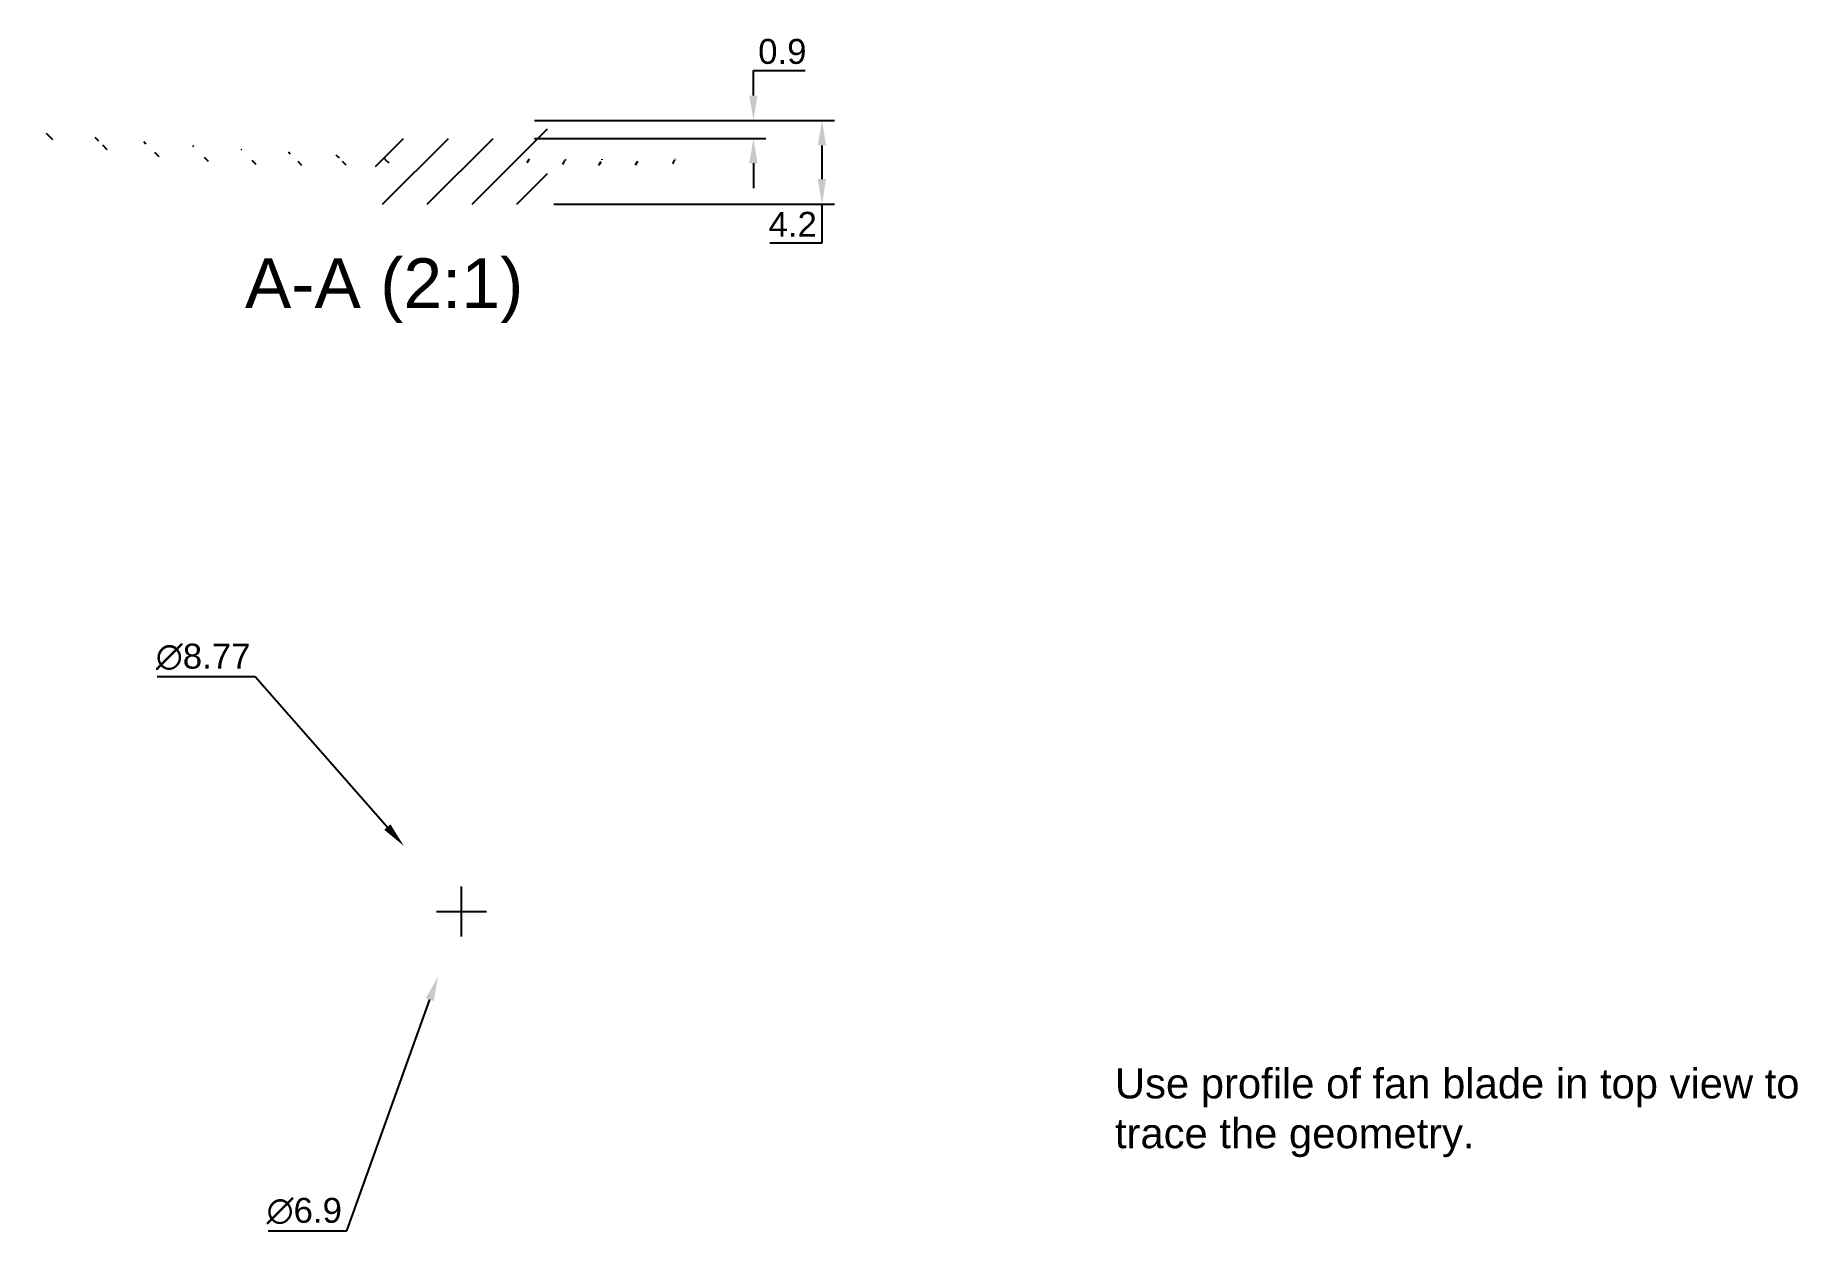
# Paper-space layout 'Layout1' of a CAD drawing. Header units: millimetres. Extents: x 35 to 212, y 38 to 158.
import ezdxf

# ---------------------------------------------------------------- set-up
doc = ezdxf.new("R2010")
doc.units = ezdxf.units.MM
doc.layers.add('MD_Annotation', color=7, linetype='Continuous', lineweight=25)
doc.layers.add('MD_Hatching', color=7, linetype='Continuous', lineweight=25)
doc.styles.get("Standard").update_dxf_attribs({"font": 'arial.ttf'})
doc.dimstyles.new('ISO-25', dxfattribs={"dimtxt": 2.5, "dimasz": 2.5, "dimexe": 1.25, "dimexo": 0.625, "dimtad": 1, "dimtih": 1, "dimtoh": 1, "dimdsep": 46, "dimtxsty": 'Standard', "dimcen": 2.5, "dimadec": 0, "dimazin": 0, "dimtfac": 1, "dimtofl": 0, "dimtmove": 0, "dimatfit": 3, "dimfxl": 1, "dimarcsym": 0})

# ---------------------------------------------------------------- blocks, each defined once
blk = doc.blocks.new('*D14')
at = {"color": 0, "lineweight": -2, "transparency": 16777216}
for p, q in [((106.69, 152.2), (106.69, 154.7)), ((106.69, 154.7), (111.87, 154.7)), ((84.72, 149.7), (107.94, 149.7)), ((84.72, 147.9), (107.94, 147.9)), ((106.69, 145.4), (106.69, 142.9))]:
    blk.add_line(p, q, dxfattribs=at)
at = {"color": 0, "transparency": 16777216}
for points in [[(106.27, 152.2), (107.1, 152.2), (106.69, 149.7)], [(106.27, 145.4), (107.1, 145.4), (106.69, 147.9)]]:
    blk.add_solid(points, dxfattribs=at)
at = {"layer": 'Defpoints', "color": 0, "transparency": 16777216}
for p in [(84.1, 149.7), (84.1, 147.9), (106.69, 147.9)]:
    blk.add_point(p, dxfattribs=at)
at = {"color": 0, "transparency": 16777216, "insert": (109.59, 156.61), "char_height": 2.5, "attachment_point": 5}
blk.add_mtext('0.9', dxfattribs=at)
blk = doc.blocks.new('*D15')
at = {"color": 0, "lineweight": -2, "transparency": 16777216}
for p, q in [((84.72, 149.7), (114.82, 149.7)), ((113.57, 147.2), (113.57, 143.81)), ((86.64, 141.31), (114.82, 141.31)), ((113.57, 141.31), (113.57, 137.4)), ((113.57, 137.4), (108.32, 137.4))]:
    blk.add_line(p, q, dxfattribs=at)
at = {"color": 0, "transparency": 16777216}
for points in [[(113.15, 147.2), (113.98, 147.2), (113.57, 149.7)], [(113.15, 143.81), (113.98, 143.81), (113.57, 141.31)]]:
    blk.add_solid(points, dxfattribs=at)
at = {"layer": 'Defpoints', "color": 0, "transparency": 16777216}
for p in [(84.1, 149.7), (86.01, 141.31), (113.57, 141.31)]:
    blk.add_point(p, dxfattribs=at)
at = {"color": 0, "transparency": 16777216, "insert": (110.63, 139.28), "char_height": 2.5, "attachment_point": 5}
blk.add_mtext('4.2', dxfattribs=at)
blk = doc.blocks.new('*D16')
at = {"color": 0, "lineweight": -2, "transparency": 16777216}
for p, q in [((46.84, 93.9), (56.68, 93.9)), ((56.68, 93.9), (69.94, 78.8)), ((77.38, 67.83), (77.38, 72.83)), ((74.88, 70.33), (79.88, 70.33))]:
    blk.add_line(p, q, dxfattribs=at)
at = {"color": 0, "transparency": 16777216}
blk.add_solid([(70.25, 79.08), (69.63, 78.53), (71.59, 76.92)], dxfattribs=at)
at = {"layer": 'Defpoints', "color": 0, "transparency": 16777216}
for p in [(71.59, 76.92), (83.17, 63.74)]:
    blk.add_point(p, dxfattribs=at)
at = {"color": 0, "transparency": 16777216, "insert": (51.45, 95.87), "char_height": 2.5, "attachment_point": 5}
blk.add_mtext('∅8.77', dxfattribs=at)
blk = doc.blocks.new('*D17')
at = {"color": 0, "lineweight": -2, "transparency": 16777216}
for p, q in [((77.38, 67.83), (77.38, 72.83)), ((74.88, 70.33), (79.88, 70.33)), ((65.87, 38.3), (74.2, 61.49)), ((57.97, 38.3), (65.87, 38.3))]:
    blk.add_line(p, q, dxfattribs=at)
at = {"color": 0, "transparency": 16777216}
blk.add_solid([(73.81, 61.63), (74.59, 61.35), (75.04, 63.84)], dxfattribs=at)
at = {"layer": 'Defpoints', "color": 0, "transparency": 16777216}
for p in [(79.71, 76.82), (75.04, 63.84)]:
    blk.add_point(p, dxfattribs=at)
at = {"color": 0, "transparency": 16777216, "insert": (61.6, 40.27), "char_height": 2.5, "attachment_point": 5}
blk.add_mtext('∅6.9', dxfattribs=at)

psp = doc.layouts.get("Layout1")

# ---------------------------------------------------------------- hatches: boundary and pattern name
at = {"layer": 'MD_Hatching'}
h = psp.add_hatch(dxfattribs=at)
h.set_pattern_fill('ANSI31', color=256, style=0)
edge = h.paths.add_edge_path(flags=0)
edge.add_spline(control_points=[(69.473, 149.705), (69.382, 149.705), (69.275, 149.684), (69.108, 149.615), (69.017, 149.556), (68.89, 149.429), (68.83, 149.341), (68.762, 149.177), (68.741, 149.073), (68.741, 148.985)], knot_values=[-0.0537816, -0.0537816, -0.0537816, -0.0537816, -0.0401316, -0.0401316, -0.0266235, -0.0266235, -0.0132582, -0.0132582, 0, 0, 0, 0], degree=3, periodic=0)
edge.add_line((68.741, 148.985), (68.741, 145.744))
edge.add_line((68.741, 145.744), (68.741, 145.361))
edge.add_line((68.741, 145.361), (68.741, 141.305))
edge.add_line((68.741, 141.305), (86.013, 141.305))
edge.add_line((86.013, 141.305), (86.013, 145.361))
edge.add_line((86.013, 145.361), (86.013, 145.744))
edge.add_line((86.013, 145.744), (86.013, 148.985))
edge.add_spline(control_points=[(86.013, 148.985), (86.013, 149.073), (85.992, 149.177), (85.924, 149.341), (85.864, 149.429), (85.737, 149.556), (85.646, 149.615), (85.479, 149.684), (85.372, 149.705), (85.281, 149.705)], knot_values=[0, 0, 0, 0, 0.0132582, 0.0132582, 0.0266235, 0.0266235, 0.0401316, 0.0401316, 0.0537816, 0.0537816, 0.0537816, 0.0537816], degree=3, periodic=0)
edge.add_line((85.281, 149.705), (84.1, 149.705))
edge.add_line((84.1, 149.705), (84.1, 147.905))
edge.add_line((84.1, 147.905), (70.654, 147.905))
edge.add_line((70.654, 147.905), (70.654, 149.705))
edge.add_line((70.654, 149.705), (69.473, 149.705))
h = psp.add_hatch(dxfattribs=at)
h.set_pattern_fill('ANSI31', color=256, angle=90, style=0)
edge = h.paths.add_edge_path(flags=0)
edge.add_line((72.721, 145.61), (72.653, 145.988))
edge.add_ellipse((62.355, 245.993), major_axis=(-115.934, 0), ratio=0.8660254, start_angle=93.15726, end_angle=95.09589, ccw=False)
edge.add_ellipse((62.355, 245.993), major_axis=(-115.934, 0), ratio=0.8660254, start_angle=76.14601, end_angle=93.15726, ccw=False)
edge.add_line((34.595, 148.512), (34.662, 148.105))
edge.add_ellipse((62.355, 245.993), major_axis=(116.375, 0), ratio=0.8660254, start_angle=256.23347, end_angle=273.14528)
edge.add_ellipse((62.355, 245.993), major_axis=(116.375, 0), ratio=0.8660254, start_angle=273.14528, end_angle=275.11028)
h = psp.add_hatch(dxfattribs=at)
h.set_pattern_fill('ANSI31', color=256, angle=15, style=0)
edge = h.paths.add_edge_path(flags=0)
edge.add_line((83.461, 145.89), (83.347, 145.515))
edge.add_ellipse((92.398, 245.993), major_axis=(-116.375, 0), ratio=0.8660254, start_angle=85.53911, end_angle=86.85472)
edge.add_ellipse((92.398, 245.993), major_axis=(-116.375, 0), ratio=0.8660254, start_angle=86.85472, end_angle=94.39639)
edge.add_spline(control_points=[(101.319, 145.506), (101.303, 145.633), (101.285, 145.759), (101.268, 145.886)], knot_values=[-0.4579716, -0.4579716, -0.4579716, -0.4579716, -0.4391079, -0.4391079, -0.4391079, -0.4391079], degree=3, periodic=0)
edge.add_ellipse((92.398, 245.993), major_axis=(115.934, 0), ratio=0.8660254, start_angle=266.84274, end_angle=274.38778, ccw=False)
edge.add_ellipse((92.398, 245.993), major_axis=(115.934, 0), ratio=0.8660254, start_angle=265.57845, end_angle=266.84274, ccw=False)

# ---------------------------------------------------------------- texts
at = {"insert": (142.976, 54.583), "char_height": 3, "attachment_point": 1}
psp.add_mtext_dynamic_manual_height_columns('Use profile of fan blade in top view to trace the geometry.', width=72.85646, gutter_width=12.5, heights=[0], dxfattribs=at)
at = {"layer": 'MD_Annotation', "insert": (69.614, 129.362), "char_height": 5, "width": 30.21487, "attachment_point": 8}
psp.add_mtext('A-A (2:1)', dxfattribs=at)

# ---------------------------------------------------------------- dimensions: what is measured, and where the dimension line sits
for base, p2, picture, middle in [((106.685, 147.905), (84.1, 147.905), '*D14', (109.589, 154.705)), ((113.568, 141.305), (86.013, 141.305), '*D15', (110.63, 137.396))]:
    dim = psp.add_linear_dim(base=base, p1=(84.1, 149.705), p2=p2, angle=90, dimstyle='ISO-25', override={"dimlfac": -0.5})
    dim.commit()
    dim.dimension.update_dxf_attribs({"geometry": picture, "text_midpoint": middle, "dimtype": 160})
for p1, p2, picture, middle in [((83.166, 63.741), (71.588, 76.923), '*D16', (51.446, 93.9)), ((79.71, 76.823), (75.044, 63.841), '*D17', (61.603, 38.303))]:
    dim = psp.add_diameter_dim_2p(p1=p1, p2=p2, dimstyle='ISO-25', override={"dimlfac": -0.5})
    dim.commit()
    dim.dimension.update_dxf_attribs({"geometry": picture, "text_midpoint": middle, "dimtype": 163})

doc.saveas('drawing.dxf')
